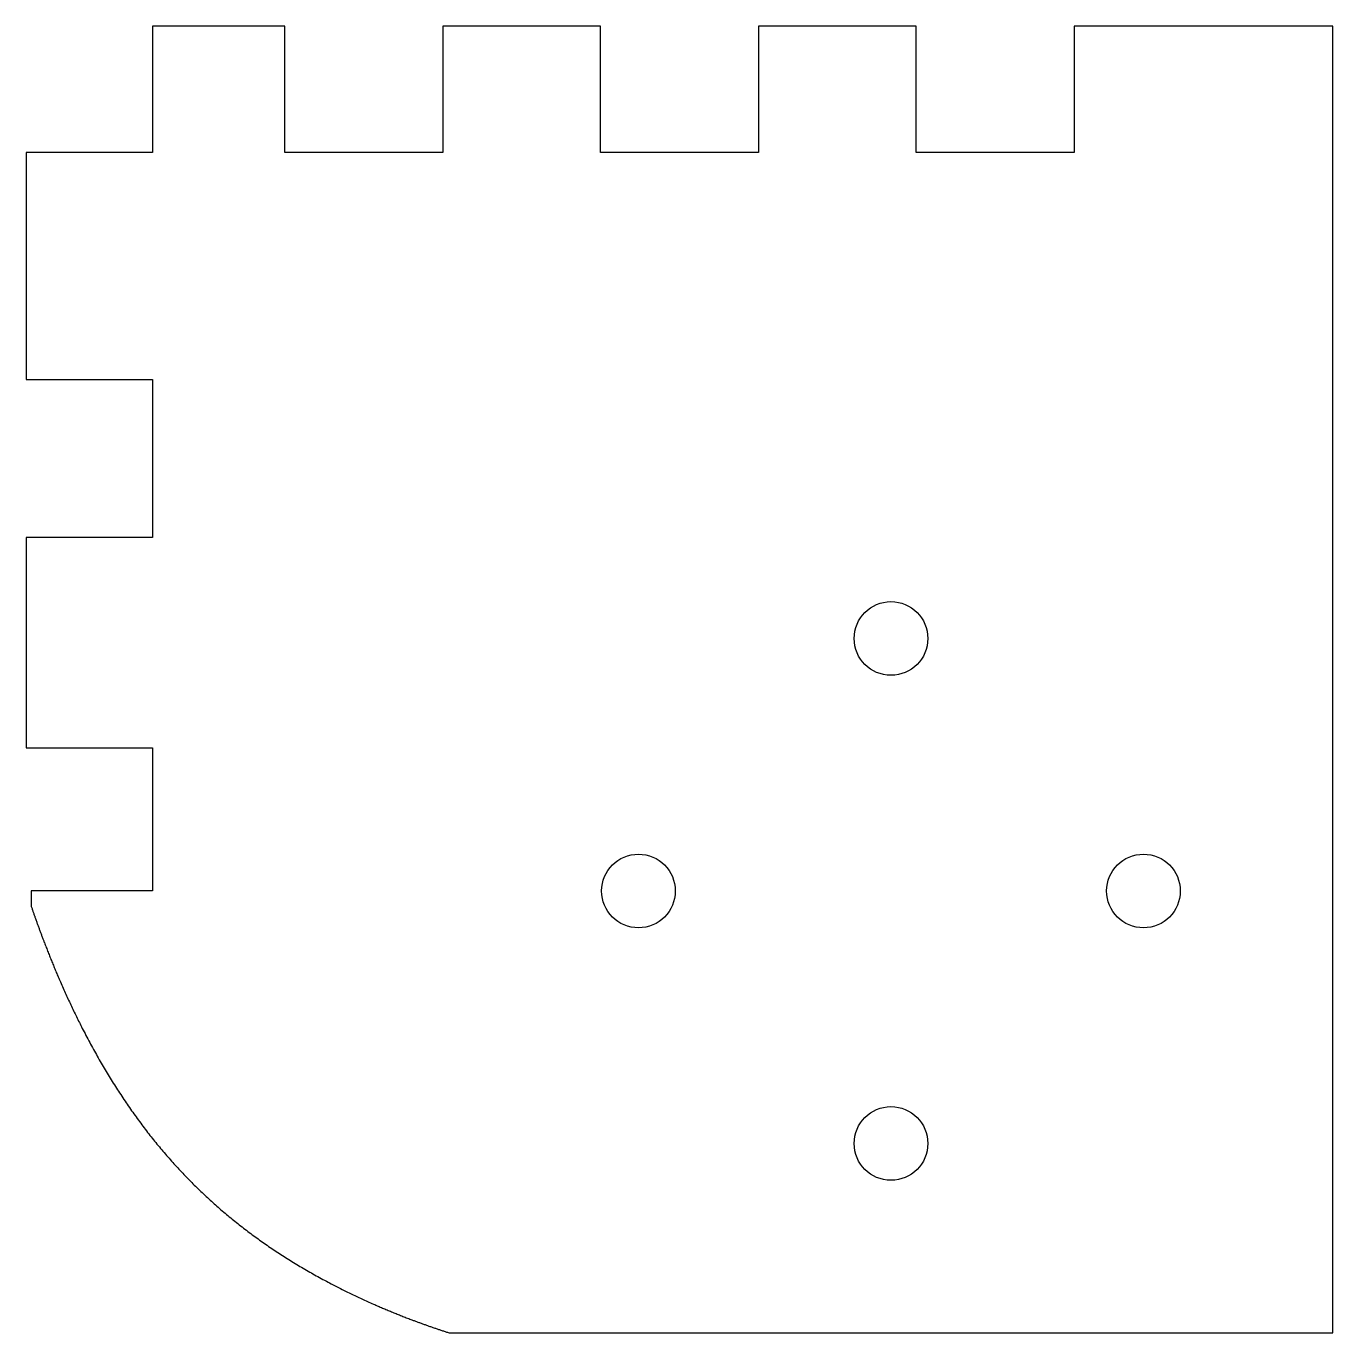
# Model space of a CAD drawing. Header units: millimetres. Extents: x -41 to 21.1, y 667.9 to 730.
import ezdxf

# ---------------------------------------------------------------- set-up
doc = ezdxf.new("R2010")
doc.units = ezdxf.units.MM
doc.layers.get('0').update_dxf_attribs({"linetype": 'CONTINUOUS'})

msp = doc.modelspace()

# ---------------------------------------------------------------- linework, layer by layer
for p, q in [((-28.731, 730.043), (-35.032, 730.043)), ((-35.032, 730.043), (-35.032, 724.043)), ((-28.731, 730.043), (-35.032, 730.043)), ((-35.032, 730.043), (-35.032, 724.043)), ((-28.731, 724.043), (-28.731, 730.043)), ((-28.731, 724.043), (-28.731, 730.043)), ((-21.231, 730.043), (-21.231, 724.043)), ((-13.731, 730.043), (-21.231, 730.043)), ((-21.231, 730.043), (-21.231, 724.043)), ((-13.731, 730.043), (-21.231, 730.043)), ((-13.731, 724.043), (-13.731, 730.043)), ((-13.731, 724.043), (-13.731, 730.043)), ((1.269, 730.043), (-6.231, 730.043)), ((-6.231, 730.043), (-6.231, 724.043)), ((1.269, 730.043), (-6.231, 730.043)), ((-6.231, 730.043), (-6.231, 724.043)), ((1.269, 724.043), (1.269, 730.043)), ((1.269, 724.043), (1.269, 730.043)), ((21.069, 730.043), (8.769, 730.043)), ((8.769, 730.043), (8.769, 724.043)), ((21.069, 730.043), (8.769, 730.043)), ((8.769, 730.043), (8.769, 724.043)), ((21.069, 667.942), (21.069, 730.043)), ((21.069, 667.942), (21.069, 730.043)), ((-35.032, 724.043), (-41.032, 724.043)), ((-41.032, 724.043), (-41.032, 713.242)), ((-35.032, 724.043), (-41.032, 724.043)), ((-41.032, 724.043), (-41.032, 713.242)), ((-21.231, 724.043), (-28.731, 724.043)), ((-21.231, 724.043), (-28.731, 724.043)), ((-6.231, 724.043), (-13.731, 724.043)), ((-6.231, 724.043), (-13.731, 724.043)), ((8.769, 724.043), (1.269, 724.043)), ((8.769, 724.043), (1.269, 724.043)), ((-41.032, 713.242), (-35.032, 713.242)), ((-41.032, 713.242), (-35.032, 713.242)), ((-35.032, 713.242), (-35.032, 705.742)), ((-35.032, 713.242), (-35.032, 705.742)), ((-35.032, 705.742), (-41.032, 705.742)), ((-41.032, 705.742), (-41.032, 695.742)), ((-35.032, 705.742), (-41.032, 705.742)), ((-41.032, 705.742), (-41.032, 695.742)), ((-41.032, 695.742), (-35.032, 695.742)), ((-41.032, 695.742), (-35.032, 695.742)), ((-35.032, 695.742), (-35.032, 688.942)), ((-35.032, 695.742), (-35.032, 688.942)), ((-35.032, 688.942), (-40.8, 688.942)), ((-40.8, 688.942), (-40.8, 688.242)), ((-35.032, 688.942), (-40.8, 688.942)), ((-40.8, 688.942), (-40.8, 688.242)), ((-20.931, 667.942), (21.069, 667.942)), ((-20.931, 667.942), (21.069, 667.942))]:
    msp.add_line(p, q)
for centre in [(0.069, 700.942), (0.069, 700.942), (-11.931, 688.942), (-11.931, 688.942), (12.069, 688.942), (12.069, 688.942), (0.069, 676.942), (0.069, 676.942)]:
    msp.add_circle(centre, 1.75)
msp.add_open_spline([(-40.8, 688.242), (-40.631, 687.747), (-40.236, 686.63), (-39.576, 684.935), (-38.589, 682.733), (-37.176, 680.139), (-35.499, 677.655), (-33.607, 675.419), (-31.488, 673.444), (-29.15, 671.722), (-26.608, 670.234), (-24.425, 669.217), (-22.708, 668.544), (-21.529, 668.136), (-20.931, 667.942)], degree=5, knots=[0.0218999, 0.0218999, 0.0218999, 0.0218999, 0.0218999, 0.0218999, 0.1, 0.2, 0.3, 0.4, 0.5, 0.6, 0.7, 0.8, 0.9, 1, 1, 1, 1, 1, 1])
msp.add_open_spline([(-40.8, 688.242), (-40.631, 687.747), (-40.236, 686.63), (-39.576, 684.935), (-38.589, 682.733), (-37.176, 680.139), (-35.499, 677.655), (-33.607, 675.419), (-31.488, 673.444), (-29.15, 671.722), (-26.608, 670.234), (-24.425, 669.217), (-22.708, 668.544), (-21.529, 668.136), (-20.931, 667.942)], degree=5, knots=[0.0218999, 0.0218999, 0.0218999, 0.0218999, 0.0218999, 0.0218999, 0.1, 0.2, 0.3, 0.4, 0.5, 0.6, 0.7, 0.8, 0.9, 1, 1, 1, 1, 1, 1])

doc.saveas('drawing.dxf')
